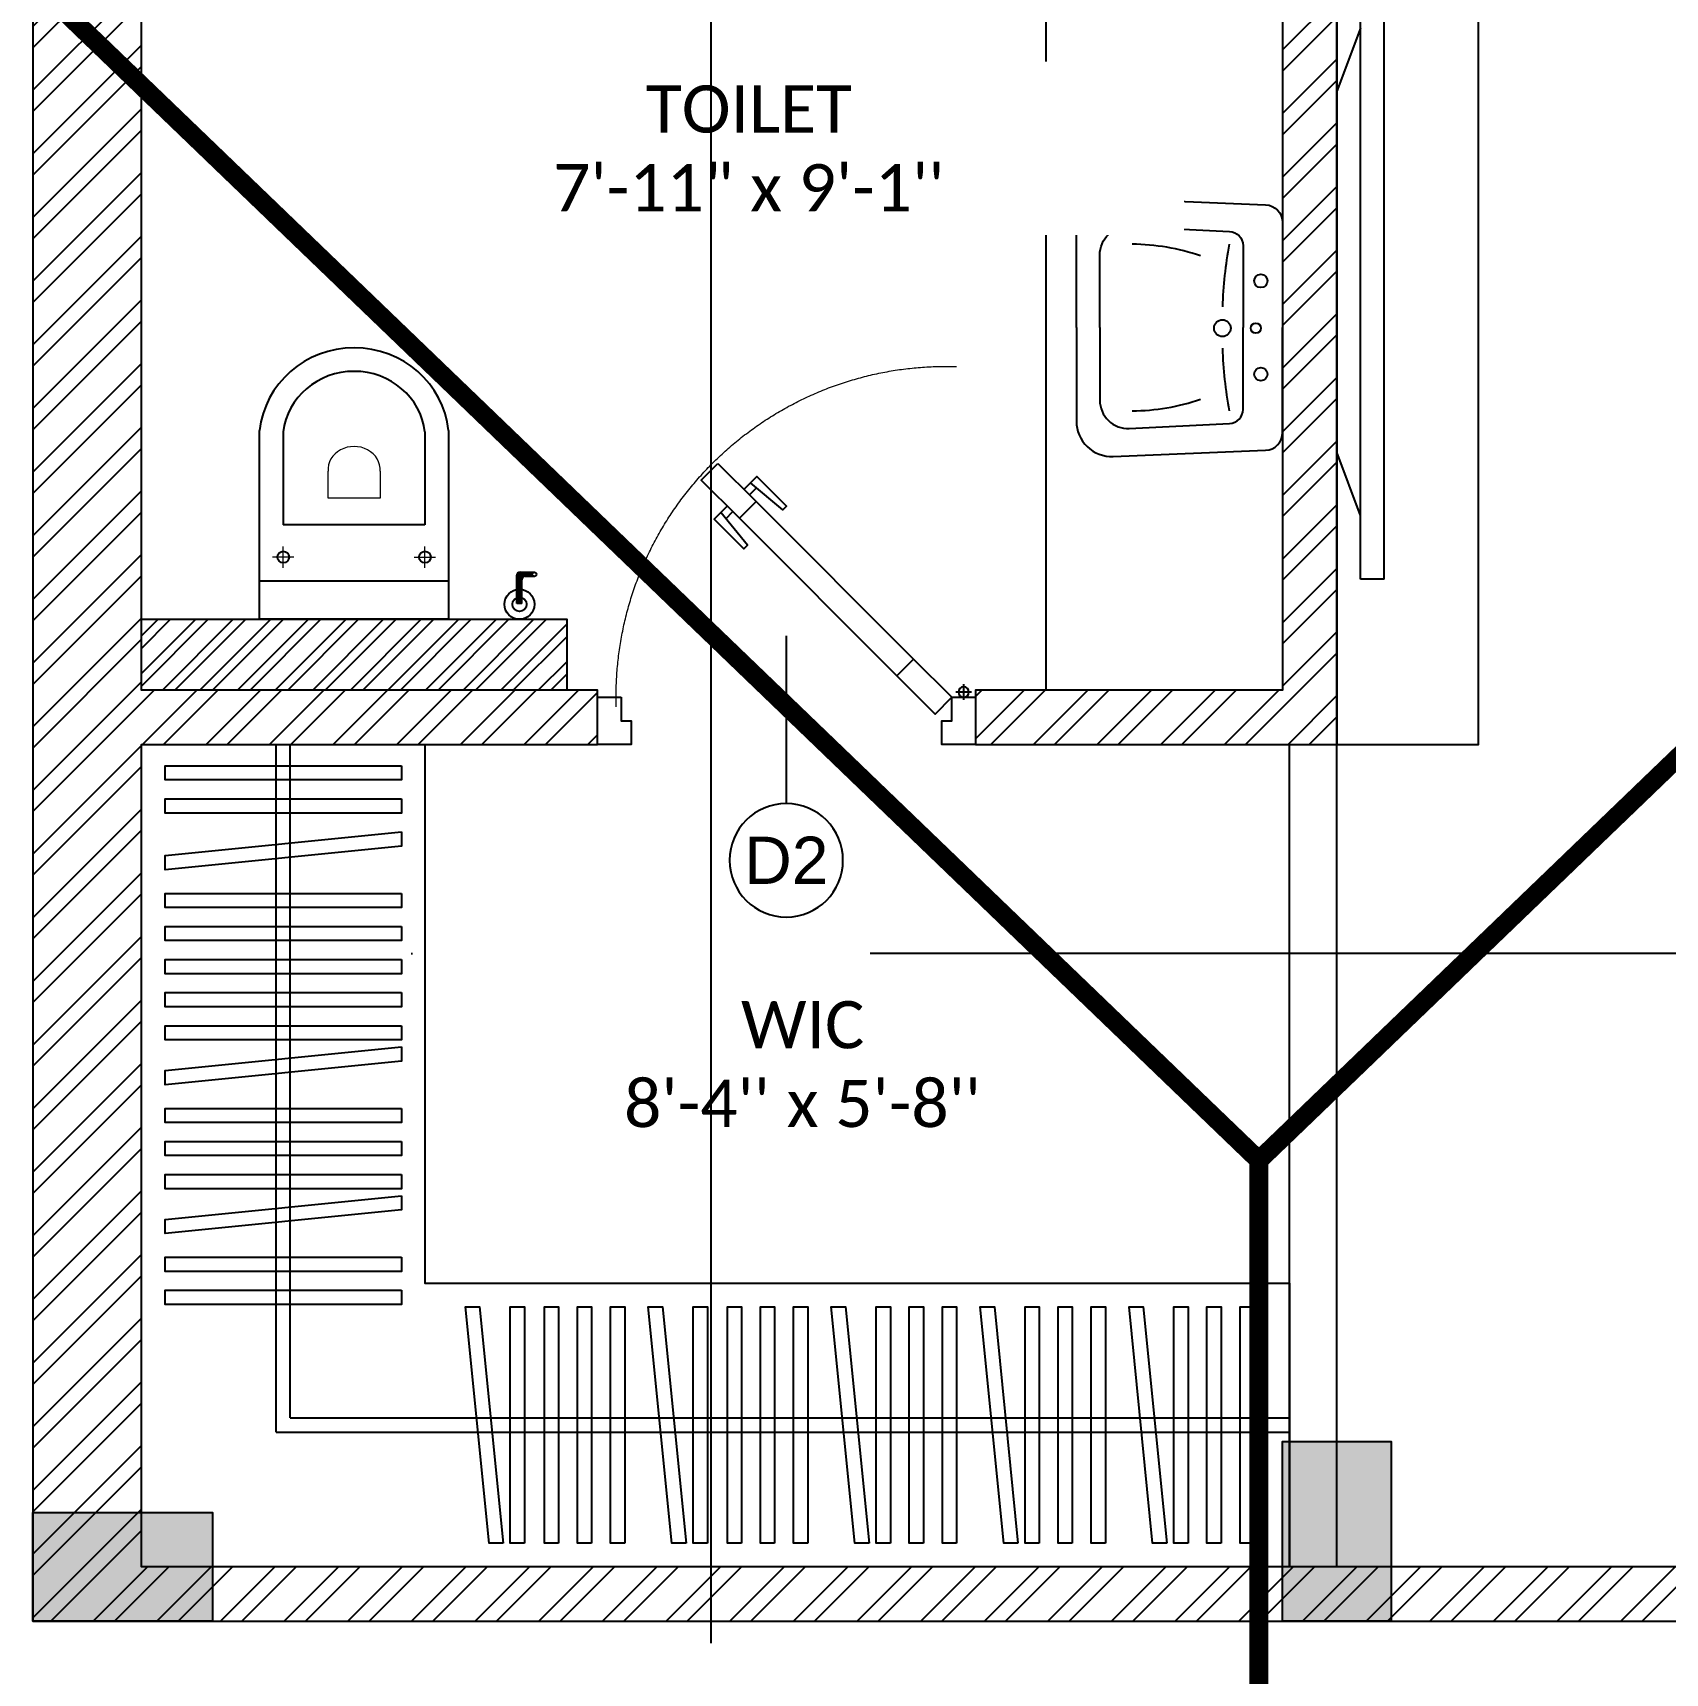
# Model space of a CAD drawing. Header units: millimetres. Extents: x -4760 to 87103, y -23275 to 20441.
# Drawn here: x 4880 to 8335, y 8535 to 12006 of the extents above; entities that cross this region are included whole.
import ezdxf
from ezdxf.enums import TextEntityAlignment as Align

# ---------------------------------------------------------------- set-up
doc = ezdxf.new("R2010")
doc.units = ezdxf.units.MM
doc.header["$LTSCALE"] = 150
doc.linetypes.add('ACAD_ISO10W100', pattern=[18, 12, -3, 0, -3])
doc.linetypes.add('DASHED', pattern=[19.05, 12.7, -6.35])
for name, color, linetype in [('ad-Column', 3, 'Continuous'), ('ad-Column Hatch', 125, 'Continuous'), ('ad-Door', 11, 'Continuous'), ('ad-Furniture', 8, 'Continuous'), ('ad-Ledge wall', 6, 'Continuous'), ('ad-Section Line', 2, 'Continuous'), ('ad-Text main', 7, 'Continuous'), ('ad-Text Main_Door&window Label', 7, 'Continuous'), ('ad-Toilet fixtures', 8, 'Continuous'), ('ad-Wall', 240, 'Continuous'), ('ad-Wall hatch', 8, 'Continuous')]:
    doc.layers.add(name, color=color, linetype=linetype)
doc.layers.add('ad-Primary Roof', color=5, linetype='Continuous', true_color=0x0000ff)
doc.styles.add('ARIAL', font='arial.ttf')
doc.styles.add('New Text Style', font='arial.ttf', dxfattribs={"height": 100})
doc.styles.get("Standard").update_dxf_attribs({"font": 'calibril.ttf'})

# ---------------------------------------------------------------- blocks, each defined once
blk = doc.blocks.new('zw$AA46')
at = {"layer": 'ad-Furniture'}
for p, q in [((285, 285), (285, 1740)), ((315, 315), (315, 1740)), ((315, 315), (2430, 315)), ((285, 285), (2430, 285))]:
    blk.add_line(p, q, dxfattribs=at)
for points in [[(0, 1740), (600, 1740), (600, 600), (2430, 600), (2430, 0), (0, 0)], [(550, 1695), (550, 1665), (50, 1665), (50, 1695)], [(550, 1625), (550, 1595), (50, 1595), (50, 1625)], [(550, 1555), (550, 1525), (50, 1475), (50, 1505)], [(550, 1425), (550, 1395), (50, 1395), (50, 1425)], [(550, 1355), (550, 1325), (50, 1325), (50, 1355)], [(550, 1285), (550, 1255), (50, 1255), (50, 1285)], [(550, 1215), (550, 1185), (50, 1185), (50, 1215)], [(550, 1145), (550, 1115), (50, 1115), (50, 1145)], [(550, 1100), (550, 1070), (50, 1020), (50, 1050)], [(550, 970), (550, 940), (50, 940), (50, 970)], [(550, 900), (550, 870), (50, 870), (50, 900)], [(550, 830), (550, 800), (50, 800), (50, 830)], [(550, 785), (550, 755), (50, 705), (50, 735)], [(550, 655), (550, 625), (50, 625), (50, 655)], [(550, 585), (550, 555), (50, 555), (50, 585)], [(765.5, 50), (735.5, 50), (685.5, 550), (715.5, 550)], [(810.5, 50), (780.5, 50), (780.5, 550), (810.5, 550)], [(882.7, 50), (852.7, 50), (852.7, 550), (882.7, 550)], [(952.7, 50), (922.7, 50), (922.7, 550), (952.7, 550)], [(1022.7, 50), (992.7, 50), (992.7, 550), (1022.7, 550)], [(1152.7, 50), (1122.7, 50), (1072.7, 550), (1102.7, 550)], [(1197.7, 50), (1167.7, 50), (1167.7, 550), (1197.7, 550)], [(1270, 50), (1240, 50), (1240, 550), (1270, 550)], [(1340, 50), (1310, 50), (1310, 550), (1340, 550)], [(1410, 50), (1380, 50), (1380, 550), (1410, 550)], [(1540, 50), (1510, 50), (1460, 550), (1490, 550)], [(1585, 50), (1555, 50), (1555, 550), (1585, 550)], [(1655, 50), (1625, 50), (1625, 550), (1655, 550)], [(1725, 50), (1695, 50), (1695, 550), (1725, 550)], [(1855, 50), (1825, 50), (1775, 550), (1805, 550)], [(1900, 50), (1870, 50), (1870, 550), (1900, 550)], [(1970, 50), (1940, 50), (1940, 550), (1970, 550)], [(2040, 50), (2010, 50), (2010, 550), (2040, 550)], [(2170, 50), (2140, 50), (2090, 550), (2120, 550)], [(2215, 50), (2185, 50), (2185, 550), (2215, 550)], [(2285, 50), (2255, 50), (2255, 550), (2285, 550)], [(2355, 50), (2325, 50), (2325, 550), (2355, 550)]]:
    blk.add_lwpolyline(points, close=True, dxfattribs=at)
blk = doc.blocks.new('6 U T S R N_Typical Floor Plan$0$3BHK+_A$0$ad_Commode')
for p, q in [((399.7, 200), (0, 200)), ((0, 200), (0, -200)), ((81.7, -200), (81.7, 200)), ((396.5, 150), (199.8, 150)), ((199.8, 150), (199.8, -150)), ((396.5, -150), (199.8, -150)), ((0, -200), (399.7, -200))]:
    blk.add_line(p, q)
at = {"lineweight": 9}
for p, q in [((109.1, 150), (154.3, 150)), ((131.7, 127.4), (131.7, 172.6)), ((313.4, 55.1), (256.4, 55.1)), ((256.4, 55.1), (256.4, -55.1)), ((256.4, -55.1), (313.4, -55.1)), ((131.7, -127.4), (131.7, -172.6)), ((109.1, -150), (154.3, -150))]:
    blk.add_line(p, q, dxfattribs=at)
at = {"extrusion": (0, 0, -1)}
for centre, major_axis, ratio, start_param, end_param in [((379.8, 0), (0, 201), 0.969555, 0.102023, 3.039569), ((131.7, 150), (-8.69, 8.69), 1, 0.785398, 7.068583), ((379.9, 0), (0, 151), 0.959538, 0.1147, 3.026893), ((131.7, -150), (-8.69, -8.69), 1, 2.356194490171165, 8.639379797350752)]:
    blk.add_ellipse(centre, major_axis=major_axis, ratio=ratio, start_param=start_param, end_param=end_param, dxfattribs=at)
at = {"lineweight": 9, "extrusion": (0, 0, -1)}
blk.add_ellipse((316.7, 0), major_axis=(0, 55.2), ratio=0.889512, start_param=-0.06636, end_param=3.207953, dxfattribs=at)
blk = doc.blocks.new('Typical floor plan$0$239E All Floor Plans$0$ad_Faucet')
at = {"ltscale": 25}
h = blk.add_hatch(dxfattribs=at)
h.set_pattern_fill('ANSI31', color=256, style=0)
h.set_pattern_definition([(45, (608.51888, -980.84871), (-0.088388348, 0.088388348), [])])
h.paths.add_polyline_path([(1.79, 0.23, -0.101839), (1.84, 0, -0.082633), (1.8, -0.19), (2.48, -0.19, 0.038606), (2.49, 0, 0.047181), (2.47, 0.23)])
h.paths.add_polyline_path([(1.31, -0.19), (1.8, -0.19, 0.082633), (1.84, 0, 0.101839), (1.79, 0.23), (1.31, 0.23)])
h.paths.add_polyline_path([(2.47, 0.23, -0.047181), (2.49, 0, -0.038606), (2.48, -0.19), (3.3, -0.19, -0.414214), (3.59, -0.48), (3.59, -0.64), (3.59, -1.18, -0.836396), (3.92, -1.24), (3.92, -0.64), (3.92, -0.05, 0.414214), (3.63, 0.23)])
for p, q in [((1.31, -0.19), (1.31, 0.23)), ((1.31, 0.23), (3.63, 0.23)), ((1.31, -0.19), (3.3, -0.19)), ((3.59, -0.48), (3.59, -0.64)), ((3.59, -0.64), (3.59, -1.27)), ((3.92, -0.05), (3.92, -0.64)), ((3.92, -0.64), (3.92, -1.27))]:
    blk.add_line(p, q)
for centre, radius in [((1.25, 0), 1.25), ((1.25, 0), 0.591), ((3.75, -1.24), 0.173)]:
    blk.add_circle(centre, radius)
for centre in [(3.63, -0.05), (3.3, -0.48)]:
    blk.add_arc(centre, 0.288, 0, 90)
blk = doc.blocks.new('zw$F302')
at = {"layer": 'ad-Furniture'}
for points in [[(436.4, 0), (436.4, 198, 0.426121), (358.4, 272.8), (35.9, 259.8, 0.402405), (0, 222.4), (0, 0)], [(386.8, 0), (386.8, 153.8, 0.426121), (324.5, 213.7), (112.5, 203.2, 0.402405), (83.7, 173.3), (83.7, 0)], [(436.4, 0), (436.4, -198, -0.426121), (358.4, -272.8), (35.9, -259.8, -0.402405), (0, -222.4), (0, 0)], [(386.8, 0), (386.8, -153.8, -0.426121), (324.5, -213.7), (112.5, -203.2, -0.402405), (83.7, -173.3), (83.7, 0)]]:
    blk.add_lwpolyline(points, format="xyb", dxfattribs=at)
for centre, radius in [((46, 98.6), 14.1), ((56.6, 1.3), 10.6), ((127.4, 1.3), 17.7), ((46, -98.6), 14.1)]:
    blk.add_circle(centre, radius, dxfattribs=at)
for centre, radius, start, end in [((-831.2, 8.5), 959.2, 2.1045, 10.0784), ((322.6, -285.2), 461.6, 90.5074, 108.8514), ((-831.2, -8.5), 959.2, 349.9216, 357.8955), ((322.6, 285.2), 461.6, 251.1486, 269.4926)]:
    blk.add_arc(centre, radius, start, end, dxfattribs=at)
blk = doc.blocks.new('A$Cc8134665')
at = {"layer": 'ad-Furniture', "ltscale": 0.125}
for p, q in [((0, -999.5), (0, 1000.5)), ((50, 650.5), (50, -649.5)), ((100, 650.5), (50, 650.5)), ((100, 650.5), (100, -649.5)), ((50, 515.6), (0, 382)), ((0, 382), (0, -382)), ((50, -515.6), (0, -382)), ((100, -649.5), (50, -649.5))]:
    blk.add_line(p, q, dxfattribs=at)
blk.add_lwpolyline([(0, 1000.5), (300, 1000.5), (300, -999.5), (0, -999.5)], dxfattribs=at)
blk = doc.blocks.new('zw$66EE')
at = {"layer": 'ad-Furniture', "linetype": 'DASHED'}
for points in [[(7540, 8760), (7540, 10500)], [(7640, 8760), (7640, 10500)]]:
    blk.add_lwpolyline(points, dxfattribs=at)
at = {"layer": 'ad-Toilet fixtures'}
blk.add_lwpolyline([(7025, 10615), (7025, 12150)], dxfattribs=at)
at = {"layer": 'ad-Furniture', "xscale": -1, "rotation": 180}
blk.add_blockref('A$Cc8134665', (7640, 11500.5), dxfattribs=at)
at = {"layer": 'ad-Furniture'}
blk.add_blockref('zw$AA46', (5110, 8760), dxfattribs=at)
at = {"layer": 'ad-Toilet fixtures', "rotation": 180}
blk.add_blockref('zw$F302', (7525, 11382.5), dxfattribs=at)
at = {"layer": 'ad-Toilet fixtures', "xscale": -1, "rotation": 270}
blk.add_blockref('6 U T S R N_Typical Floor Plan$0$3BHK+_A$0$ad_Commode', (5560, 10765), dxfattribs=at)
at = {"layer": 'ad-Toilet fixtures', "xscale": 25.39999999990698, "yscale": 25.39999999990698, "zscale": 25.39999999990698, "rotation": 90.00000000000001}
blk.add_blockref('Typical floor plan$0$239E All Floor Plans$0$ad_Faucet', (5910, 10765), dxfattribs=at)
blk = doc.blocks.new('zw$6540')
at = {"layer": 'ad-Text main', "char_height": 100, "attachment_point": 5, "bg_fill": 2}
for s, insert, width in [('TOILET\\P7\'-11" x 9\'-1\'\'', (6395.6, 11761.7), 1741.287), ("WIC\\P8'-4'' x 5'-8''", (6509.3, 9823.1), 882.002)]:
    blk.add_mtext(s, dxfattribs=dict(at, insert=insert, width=width))
blk = doc.blocks.new('*U277')
for p, q in [((-25, -127.8), (-25, -94.4)), ((-8.3, -111.1), (-41.7, -111.1)), ((-528.5, -478), (-513.6, -492.9)), ((-463.3, -543.1), (-478.2, -528.2))]:
    blk.add_line(p, q)
for points in [[(-750, -100), (-750, -50), (-728.6, -50), (-728.6, -35.7), (-728.6, 0), (-800, 0), (-800, -100)], [(-50, -100), (0, -100), (0, 0), (-71.4, 0), (-71.4, -35.7), (-71.4, -50), (-50, -50)], [(-50, -100), (-130.8, -180.8), (-166.2, -145.5), (-85.4, -64.6)], [(-130.8, -180.8), (-464.2, -514.2), (-499.5, -478.8), (-166.2, -145.5)], [(-545, -595), (-464.2, -514.2), (-499.5, -478.8), (-580.3, -559.6)]]:
    blk.add_lwpolyline(points, close=True)
for points in [[(-525.4, -504.7), (-552.8, -477.2), (-490, -414.3), (-482.2, -422.2), (-539.2, -490.8)], [(-490, -540), (-462.5, -567.5), (-399.7, -504.7), (-407.6, -496.8), (-476.2, -553.8)]]:
    blk.add_lwpolyline(points)
blk.add_circle((-25, -111.1), 11.1)
at = {"color": 8, "linetype": 'DASHED', "lineweight": 0}
blk.add_arc((-62.1, -102.1), 698.3, 178.1881, 271.8119, dxfattribs=at)
at = {"layer": 'ad-Text Main_Door&window Label'}
blk.add_line((-400, 125), (-400, -230), dxfattribs=at)
blk.add_circle((-400.3, 245), 120, dxfattribs=at)
at = {"layer": 'ad-Text Main_Door&window Label', "style": 'New Text Style'}
blk.add_attdef('D1', text='', height=100, dxfattribs=at).set_placement((-400.3, 245), align=Align.MIDDLE_CENTER)
blk = doc.blocks.new('zw$6266')
at = {"layer": 'ad-Wall hatch', "transparency": 33554610}
h = blk.add_hatch(dxfattribs=at)
h.set_pattern_fill('ANSI32', color=256, scale=10)
h.paths.add_polyline_path([(0, 13620), (0, 10305), (230, 10305), (230, 13390), (4880, 13390), (4880, 8645), (8540, 8645), (8540, 8760), (5110, 8760), (5110, 10500), (6075, 10500), (6075, 10615), (5110, 10615), (5110, 13390), (7525, 13390), (7525, 10615), (6875, 10615), (6875, 10500), (7640, 10500), (7640, 13390), (11890, 13390), (11890, 8760), (9440, 8760), (9440, 8645), (11890, 8645), (11890, 230), (10090, 230), (10090, 0), (12120, 0), (12120, 13620)])
at = {"layer": 'ad-Wall hatch'}
h = blk.add_hatch(dxfattribs=at)
h.set_pattern_fill('ANSI32', color=256, scale=150, angle=360)
h.set_pattern_definition([(225, (-39743.004, 20341.724), (39.774756, -39.774756), []), (225, (-39769.52, 20341.724), (39.774756, -39.774756), [])])
h.paths.add_polyline_path([(5110, 10765), (6010, 10765), (6010, 10615), (5110, 10615)])
at = {"layer": 'ad-Ledge wall'}
blk.add_lwpolyline([(5110, 10765), (6010, 10765), (6010, 10615), (5110, 10615)], close=True, dxfattribs=at)
at = {"layer": 'ad-Wall'}
blk.add_lwpolyline([(230, 13390), (4880, 13390), (4880, 8645), (8540, 8645), (8540, 8760), (5110, 8760), (5110, 10500), (6075, 10500), (6075, 10615), (5110, 10615), (5110, 13390), (7525, 13390), (7525, 10615), (6875, 10615), (6875, 10500), (7640, 10500), (7640, 13390), (11890, 13390), (11890, 8760), (9440, 8760), (9440, 8645), (11890, 8645), (11890, 230)], dxfattribs=at)
at = {"layer": 'ad-Door', "ltscale": 5}
ref = blk.add_blockref('*U277', (6875, 10500), dxfattribs=dict(at, xscale=-1, rotation=180))
ref.add_attrib('D1', 'D2', dxfattribs={"layer": 'ad-Text Main_Door&window Label', "height": 100, "style": 'New Text Style'}).set_placement((6474.7, 10255), align=Align.MIDDLE_CENTER)
blk = doc.blocks.new('A$Ca594aa6c')
at = {"layer": 'ad-Primary Roof', "linetype": 'DASHED', "ltscale": 2, "const_width": 40}
blk.add_lwpolyline([(12570, 900), (2380, 900), (7475, -4000)], close=True, dxfattribs=at)
blk.add_lwpolyline([(7475, -4000), (7475, -10550)], dxfattribs=at)
blk = doc.blocks.new('1625W-Roof Plan')
at = {"rotation": 360}
blk.add_blockref('A$Ca594aa6c', (0, 13620), dxfattribs=at)
blk = doc.blocks.new('zw$6AA0')
at = {"layer": 'ad-Column Hatch', "transparency": 33554687}
h = blk.add_hatch(color=256, dxfattribs=at)
h.dxf.hatch_style = 1
h.paths.add_polyline_path([(0, -230), (380, -230), (380, 0), (0, 0)])
at = {"layer": 'ad-Column'}
blk.add_lwpolyline([(0, -230), (380, -230), (380, 0), (0, 0)], close=True, dxfattribs=at)
blk = doc.blocks.new('1625W_Columns')
at = {"layer": 'ad-Column', "xscale": -1}
for p, rotation in [((7755, 8645), 270), ((5260, 8875), 359.9999999999999)]:
    blk.add_blockref('zw$6AA0', p, dxfattribs=dict(at, rotation=rotation))
blk = doc.blocks.new('1625_West Villa')
at = {"layer": 'ad-Furniture'}
blk.add_blockref('zw$66EE', (0, 0), dxfattribs=at)
blk.add_blockref('zw$6266', (0, 0))
blk.add_blockref('1625W-Roof Plan', (0, 0))
blk.add_blockref('1625W_Columns', (0, 0))
at = {"layer": 'ad-Text main'}
blk.add_blockref('zw$6540', (0, 0), dxfattribs=at)
blk = doc.blocks.new('enuklfk')
at = {"layer": 'ad-Section Line', "linetype": 'ACAD_ISO10W100', "ltscale": 0.5}
blk.add_line((-3847.77, 0), (829.32, 0), dxfattribs=at)
at = {"layer": 'ad-Section Line', "linetype": 'Continuous', "style": 'ARIAL', "width": 0.8}
blk.add_attdef('SECTION-LETTER', text='', height=80, rotation=2340, dxfattribs=at).set_placement((916.85, 0), align=Align.MIDDLE)
blk = doc.blocks.new('A$Cc6252a0d')
at = {"layer": 'ad-Section Line'}
for p, xscale, yscale, zscale, rotation in [((6315.4, -71.1), 4.313292429215458, 4.313292429215458, 4.313292429215458, 90), ((-239, -3562.5), 4.313292429215451, 4.313292429215451, 4.313292429215451, 180)]:
    blk.add_blockref('enuklfk', p, dxfattribs=dict(at, xscale=xscale, yscale=yscale, zscale=zscale, rotation=rotation))

msp = doc.modelspace()

# ---------------------------------------------------------------- block references
msp.add_blockref('1625_West Villa', (0, 0))

# ---------------------------------------------------------------- next in the draw order: block references
msp.add_blockref('A$Cc6252a0d', (0, 13620))

doc.saveas('drawing.dxf')
